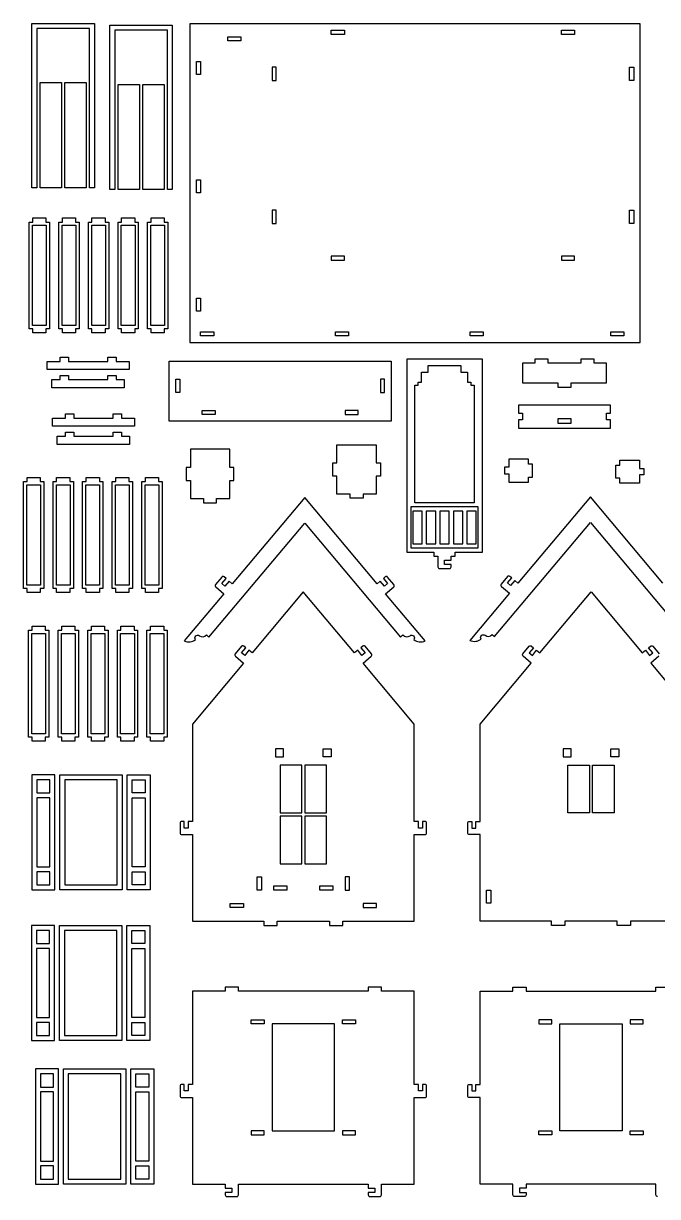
# Model space of a CAD drawing. Extents: x 2135 to 3250, y 1974 to 2836.
# Drawn here: x 2135 to 2597, y 1974 to 2831 of the extents above; entities that cross this region are included whole.
import ezdxf

# ---------------------------------------------------------------- set-up
doc = ezdxf.new("R2010")
doc.units = 0
doc.header["$MEASUREMENT"] = 0
doc.layers.add('LAYER1', color=18, linetype='CONTINUOUS')

msp = doc.modelspace()

# ---------------------------------------------------------------- linework, layer by layer
at = {"layer": 'LAYER1'}
for points in [[(2182.75, 2710.9), (2182.75, 2827.3), (2144.35, 2827.3), (2144.35, 2710.9), (2140.75, 2710.9), (2140.75, 2830.9), (2186.35, 2830.9), (2186.35, 2710.9)], [(2239.58, 2709.63), (2239.58, 2826.03), (2201.18, 2826.03), (2201.18, 2709.63), (2197.58, 2709.63), (2197.58, 2829.63), (2243.18, 2829.63), (2243.18, 2709.63)], [(2584.82, 2830.72), (2256.02, 2830.72), (2256.02, 2597.92), (2584.82, 2597.92)], [(2293.22, 2821.12), (2293.22, 2818.12), (2283.62, 2818.12), (2283.62, 2821.12)], [(2368.82, 2825.92), (2368.82, 2822.92), (2359.22, 2822.92), (2359.22, 2825.92)], [(2536.82, 2825.92), (2536.82, 2822.92), (2527.22, 2822.92), (2527.22, 2825.92)], [(2260.82, 2793.52), (2260.82, 2803.12), (2263.82, 2803.12), (2263.82, 2793.52)], [(2316.02, 2789.32), (2319.02, 2789.32), (2319.02, 2798.92), (2316.02, 2798.92)], [(2580.02, 2789.32), (2577.02, 2789.32), (2577.02, 2798.92), (2580.02, 2798.92)], [(2162.35, 2787.7), (2162.35, 2710.9), (2146.75, 2710.9), (2146.75, 2787.7)], [(2180.35, 2787.7), (2180.35, 2710.9), (2164.75, 2710.9), (2164.75, 2787.7)], [(2219.18, 2786.43), (2219.18, 2709.63), (2203.58, 2709.63), (2203.58, 2786.43)], [(2237.18, 2786.43), (2237.18, 2709.63), (2221.58, 2709.63), (2221.58, 2786.43)], [(2260.82, 2707.12), (2260.82, 2716.72), (2263.82, 2716.72), (2263.82, 2707.12)], [(2316.02, 2684.92), (2319.02, 2684.92), (2319.02, 2694.52), (2316.02, 2694.52)], [(2580.02, 2684.92), (2577.02, 2684.92), (2577.02, 2694.52), (2580.02, 2694.52)], [(2141.37, 2685.9), (2141.37, 2688.9), (2150.97, 2688.9), (2150.97, 2685.9), (2153.57, 2685.9), (2153.57, 2607.9), (2150.97, 2607.9), (2150.97, 2604.9), (2141.37, 2604.9), (2141.37, 2607.9), (2138.76, 2607.9), (2138.76, 2685.9)], [(2151.17, 2610.3), (2141.16, 2610.3), (2141.16, 2683.5), (2151.17, 2683.5)], [(2162.97, 2685.9), (2162.97, 2688.9), (2172.57, 2688.9), (2172.57, 2685.9), (2175.17, 2685.9), (2175.17, 2607.9), (2172.57, 2607.9), (2172.57, 2604.9), (2162.97, 2604.9), (2162.97, 2607.9), (2160.36, 2607.9), (2160.36, 2685.9)], [(2172.77, 2610.3), (2162.76, 2610.3), (2162.76, 2683.5), (2172.77, 2683.5)], [(2184.57, 2685.9), (2184.57, 2688.9), (2194.17, 2688.9), (2194.17, 2685.9), (2196.77, 2685.9), (2196.77, 2607.9), (2194.17, 2607.9), (2194.17, 2604.9), (2184.57, 2604.9), (2184.57, 2607.9), (2181.96, 2607.9), (2181.96, 2685.9)], [(2194.37, 2610.3), (2184.36, 2610.3), (2184.36, 2683.5), (2194.37, 2683.5)], [(2206.17, 2685.9), (2206.17, 2688.9), (2215.77, 2688.9), (2215.77, 2685.9), (2218.37, 2685.9), (2218.37, 2607.9), (2215.77, 2607.9), (2215.77, 2604.9), (2206.17, 2604.9), (2206.17, 2607.9), (2203.56, 2607.9), (2203.56, 2685.9)], [(2215.97, 2610.3), (2205.96, 2610.3), (2205.96, 2683.5), (2215.97, 2683.5)], [(2227.77, 2685.9), (2227.77, 2688.9), (2237.37, 2688.9), (2237.37, 2685.9), (2239.97, 2685.9), (2239.97, 2607.9), (2237.37, 2607.9), (2237.37, 2604.9), (2227.77, 2604.9), (2227.77, 2607.9), (2225.16, 2607.9), (2225.16, 2685.9)], [(2237.57, 2610.3), (2227.56, 2610.3), (2227.56, 2683.5), (2237.57, 2683.5)], [(2368.82, 2657.92), (2368.82, 2660.92), (2359.22, 2660.92), (2359.22, 2657.92)], [(2536.82, 2657.92), (2536.82, 2660.92), (2527.22, 2660.92), (2527.22, 2657.92)], [(2260.82, 2620.72), (2260.82, 2630.32), (2263.82, 2630.32), (2263.82, 2620.72)], [(2263.82, 2605.72), (2273.42, 2605.72), (2273.42, 2602.72), (2263.82, 2602.72)], [(2362.22, 2605.72), (2371.82, 2605.72), (2371.82, 2602.72), (2362.22, 2602.72)], [(2460.62, 2605.72), (2470.22, 2605.72), (2470.22, 2602.72), (2460.62, 2602.72)], [(2563.22, 2605.72), (2572.82, 2605.72), (2572.82, 2602.72), (2563.22, 2602.72)], [(2196.16, 2584.11), (2196.16, 2587.11), (2202.16, 2587.11), (2202.16, 2584.11), (2211.76, 2584.11), (2211.76, 2578.11), (2151.76, 2578.11), (2151.76, 2584.11), (2161.36, 2584.11), (2161.36, 2587.11), (2167.36, 2587.11), (2167.36, 2584.11)], [(2402.94, 2540.47), (2240.94, 2540.47), (2240.94, 2584.27), (2402.94, 2584.27)], [(2420.32, 2480.86), (2420.32, 2566.66), (2422.72, 2566.66), (2422.72, 2569.06), (2425.12, 2569.06), (2425.12, 2576.26), (2429.92, 2576.26), (2429.92, 2581.06), (2453.92, 2581.06), (2453.92, 2576.26), (2458.72, 2576.26), (2458.72, 2569.06), (2461.12, 2569.06), (2461.12, 2566.66), (2463.52, 2566.66), (2463.52, 2480.86)], [(2517.5, 2582.78), (2517.5, 2585.78), (2507.9, 2585.78), (2507.9, 2582.78), (2498.9, 2582.78), (2498.9, 2568.38), (2524.7, 2568.38), (2524.7, 2565.38), (2534.3, 2565.38), (2534.3, 2568.38), (2560.1, 2568.38), (2560.1, 2582.78), (2551.1, 2582.78), (2551.1, 2585.78), (2541.5, 2585.78), (2541.5, 2582.78)], [(2196.16, 2570.91), (2196.16, 2573.91), (2202.16, 2573.91), (2202.16, 2570.91), (2208.16, 2570.91), (2208.16, 2564.91), (2155.36, 2564.91), (2155.36, 2570.91), (2161.36, 2570.91), (2161.36, 2573.91), (2167.36, 2573.91), (2167.36, 2570.91)], [(2248.74, 2571.07), (2248.74, 2561.47), (2245.74, 2561.47), (2245.74, 2571.07)], [(2395.14, 2571.07), (2395.14, 2561.47), (2398.14, 2561.47), (2398.14, 2571.07)], [(2200.03, 2542.73), (2200.03, 2545.73), (2206.03, 2545.73), (2206.03, 2542.73), (2215.63, 2542.73), (2215.63, 2536.73), (2155.63, 2536.73), (2155.63, 2542.73), (2165.23, 2542.73), (2165.23, 2545.73), (2171.23, 2545.73), (2171.23, 2542.73)], [(2274.54, 2545.27), (2264.94, 2545.27), (2264.94, 2548.27), (2274.54, 2548.27)], [(2369.34, 2545.27), (2378.94, 2545.27), (2378.94, 2548.27), (2369.34, 2548.27)], [(2495.9, 2546.26), (2498.9, 2546.26), (2498.9, 2541.46), (2495.9, 2541.46), (2495.9, 2535.46), (2563.1, 2535.46), (2563.1, 2541.46), (2560.1, 2541.46), (2560.1, 2546.26), (2563.1, 2546.26), (2563.1, 2552.26), (2495.9, 2552.26)], [(2524.7, 2539.06), (2534.3, 2539.06), (2534.3, 2542.06), (2524.7, 2542.06)], [(2200.03, 2529.53), (2200.03, 2532.53), (2206.03, 2532.53), (2206.03, 2529.53), (2212.03, 2529.53), (2212.03, 2523.53), (2159.23, 2523.53), (2159.23, 2529.53), (2165.23, 2529.53), (2165.23, 2532.53), (2171.23, 2532.53), (2171.23, 2529.53)], [(2265.97, 2483.91), (2265.97, 2480.91), (2275.57, 2480.91), (2275.57, 2483.91), (2285.17, 2483.91), (2285.17, 2497.11), (2288.17, 2497.11), (2288.17, 2506.71), (2285.17, 2506.71), (2285.17, 2519.91), (2256.37, 2519.91), (2256.37, 2506.71), (2253.37, 2506.71), (2253.37, 2497.11), (2256.37, 2497.11), (2256.37, 2483.91)], [(2382.52, 2487.21), (2382.52, 2484.21), (2372.92, 2484.21), (2372.92, 2487.21), (2363.32, 2487.21), (2363.32, 2500.41), (2360.32, 2500.41), (2360.32, 2510.01), (2363.32, 2510.01), (2363.32, 2523.21), (2392.12, 2523.21), (2392.12, 2510.01), (2395.12, 2510.01), (2395.12, 2500.41), (2392.12, 2500.41), (2392.12, 2487.21)], [(2488.76, 2506.78), (2485.76, 2506.78), (2485.76, 2501.98), (2488.76, 2501.98), (2488.76, 2495.98), (2503.16, 2495.98), (2503.16, 2499.58), (2506.16, 2499.58), (2506.16, 2509.18), (2503.16, 2509.18), (2503.16, 2512.78), (2488.76, 2512.78)], [(2584.3, 2505.97), (2587.3, 2505.97), (2587.3, 2501.17), (2584.3, 2501.17), (2584.3, 2495.17), (2569.9, 2495.17), (2569.9, 2498.77), (2566.9, 2498.77), (2566.9, 2508.37), (2569.9, 2508.37), (2569.9, 2511.97), (2584.3, 2511.97)], [(2137.16, 2496.38), (2137.16, 2499.38), (2146.76, 2499.38), (2146.76, 2496.38), (2149.36, 2496.38), (2149.36, 2418.38), (2146.76, 2418.38), (2146.76, 2415.38), (2137.16, 2415.38), (2137.16, 2418.38), (2134.55, 2418.38), (2134.55, 2496.38)], [(2146.96, 2420.78), (2136.95, 2420.78), (2136.95, 2493.98), (2146.96, 2493.98)], [(2158.76, 2496.38), (2158.76, 2499.38), (2168.36, 2499.38), (2168.36, 2496.38), (2170.96, 2496.38), (2170.96, 2418.38), (2168.36, 2418.38), (2168.36, 2415.38), (2158.76, 2415.38), (2158.76, 2418.38), (2156.15, 2418.38), (2156.15, 2496.38)], [(2168.56, 2420.78), (2158.55, 2420.78), (2158.55, 2493.98), (2168.56, 2493.98)], [(2180.36, 2496.38), (2180.36, 2499.38), (2189.96, 2499.38), (2189.96, 2496.38), (2192.56, 2496.38), (2192.56, 2418.38), (2189.96, 2418.38), (2189.96, 2415.38), (2180.36, 2415.38), (2180.36, 2418.38), (2177.75, 2418.38), (2177.75, 2496.38)], [(2190.16, 2420.78), (2180.15, 2420.78), (2180.15, 2493.98), (2190.16, 2493.98)], [(2201.96, 2496.38), (2201.96, 2499.38), (2211.56, 2499.38), (2211.56, 2496.38), (2214.16, 2496.38), (2214.16, 2418.38), (2211.56, 2418.38), (2211.56, 2415.38), (2201.96, 2415.38), (2201.96, 2418.38), (2199.35, 2418.38), (2199.35, 2496.38)], [(2211.76, 2420.78), (2201.75, 2420.78), (2201.75, 2493.98), (2211.76, 2493.98)], [(2223.56, 2496.38), (2223.56, 2499.38), (2233.16, 2499.38), (2233.16, 2496.38), (2235.76, 2496.38), (2235.76, 2418.38), (2233.16, 2418.38), (2233.16, 2415.38), (2223.56, 2415.38), (2223.56, 2418.38), (2220.95, 2418.38), (2220.95, 2496.38)], [(2233.36, 2420.78), (2223.35, 2420.78), (2223.35, 2493.98), (2233.36, 2493.98)], [(2466.52, 2477.86), (2417.32, 2477.86), (2417.32, 2447.86), (2466.52, 2447.86)], [(2425.62, 2474.86), (2418.75, 2474.86), (2418.75, 2450.86), (2425.62, 2450.86)], [(2428.62, 2474.86), (2428.62, 2450.86), (2435.49, 2450.86), (2435.49, 2474.86)], [(2445.36, 2450.86), (2445.36, 2474.86), (2438.49, 2474.86), (2438.49, 2450.86)], [(2448.36, 2474.86), (2448.36, 2450.86), (2455.23, 2450.86), (2455.23, 2474.86)], [(2458.23, 2474.86), (2458.23, 2450.86), (2465.1, 2450.86), (2465.1, 2474.86)], [(2140.89, 2387.75), (2140.89, 2390.75), (2150.49, 2390.75), (2150.49, 2387.75), (2153.1, 2387.75), (2153.1, 2309.75), (2150.49, 2309.75), (2150.49, 2306.75), (2140.89, 2306.75), (2140.89, 2309.75), (2138.29, 2309.75), (2138.29, 2387.75)], [(2162.49, 2387.75), (2162.49, 2390.75), (2172.09, 2390.75), (2172.09, 2387.75), (2174.7, 2387.75), (2174.7, 2309.75), (2172.09, 2309.75), (2172.09, 2306.75), (2162.49, 2306.75), (2162.49, 2309.75), (2159.89, 2309.75), (2159.89, 2387.75)], [(2184.09, 2387.75), (2184.09, 2390.75), (2193.69, 2390.75), (2193.69, 2387.75), (2196.3, 2387.75), (2196.3, 2309.75), (2193.69, 2309.75), (2193.69, 2306.75), (2184.09, 2306.75), (2184.09, 2309.75), (2181.49, 2309.75), (2181.49, 2387.75)], [(2205.69, 2387.75), (2205.69, 2390.75), (2215.29, 2390.75), (2215.29, 2387.75), (2217.9, 2387.75), (2217.9, 2309.75), (2215.29, 2309.75), (2215.29, 2306.75), (2205.69, 2306.75), (2205.69, 2309.75), (2203.09, 2309.75), (2203.09, 2387.75)], [(2227.29, 2387.75), (2227.29, 2390.75), (2236.89, 2390.75), (2236.89, 2387.75), (2239.5, 2387.75), (2239.5, 2309.75), (2236.89, 2309.75), (2236.89, 2306.75), (2227.29, 2306.75), (2227.29, 2309.75), (2224.69, 2309.75), (2224.69, 2387.75)], [(2150.7, 2312.15), (2140.69, 2312.15), (2140.69, 2385.35), (2150.7, 2385.35)], [(2172.3, 2312.15), (2162.29, 2312.15), (2162.29, 2385.35), (2172.3, 2385.35)], [(2193.9, 2312.15), (2183.89, 2312.15), (2183.89, 2385.35), (2193.9, 2385.35)], [(2215.5, 2312.15), (2205.49, 2312.15), (2205.49, 2385.35), (2215.5, 2385.35)], [(2237.1, 2312.15), (2227.09, 2312.15), (2227.09, 2385.35), (2237.1, 2385.35)], [(2318.44, 2295.25), (2324.44, 2295.25), (2324.44, 2301.25), (2318.44, 2301.25)], [(2359.24, 2295.25), (2353.24, 2295.25), (2353.24, 2301.25), (2359.24, 2301.25)], [(2528.44, 2295.25), (2534.44, 2295.25), (2534.44, 2301.25), (2528.44, 2301.25)], [(2569.24, 2295.25), (2563.24, 2295.25), (2563.24, 2301.25), (2569.24, 2301.25)], [(2337.64, 2254.45), (2337.64, 2289.25), (2322.04, 2289.25), (2322.04, 2254.45)], [(2355.64, 2254.45), (2355.64, 2289.25), (2340.04, 2289.25), (2340.04, 2254.45)], [(2532.04, 2254.45), (2532.04, 2289.25), (2547.64, 2289.25), (2547.64, 2254.45)], [(2550.04, 2254.45), (2550.04, 2289.25), (2565.64, 2289.25), (2565.64, 2254.45)], [(2157.45, 2282.17), (2140.65, 2282.17), (2140.65, 2198.17), (2157.45, 2198.17)], [(2206.65, 2198.17), (2161.05, 2198.17), (2161.05, 2282.17), (2206.65, 2282.17)], [(2210.25, 2282.17), (2227.05, 2282.17), (2227.05, 2198.17), (2210.25, 2198.17)], [(2153.85, 2268.97), (2153.85, 2278.57), (2144.25, 2278.57), (2144.25, 2268.97)], [(2203.05, 2278.57), (2164.65, 2278.57), (2164.65, 2201.77), (2203.05, 2201.77)], [(2213.85, 2268.97), (2213.85, 2278.57), (2223.45, 2278.57), (2223.45, 2268.97)], [(2144.25, 2214.97), (2153.85, 2214.97), (2153.85, 2265.37), (2144.25, 2265.37)], [(2223.45, 2214.97), (2213.85, 2214.97), (2213.85, 2265.37), (2223.45, 2265.37)], [(2322.04, 2252.05), (2322.04, 2217.25), (2337.64, 2217.25), (2337.64, 2252.05)], [(2340.04, 2252.05), (2340.04, 2217.25), (2355.64, 2217.25), (2355.64, 2252.05)], [(2144.25, 2211.37), (2144.25, 2201.77), (2153.85, 2201.77), (2153.85, 2211.37)], [(2223.45, 2211.37), (2223.45, 2201.77), (2213.85, 2201.77), (2213.85, 2211.37)], [(2308.24, 2207.65), (2308.24, 2198.05), (2305.24, 2198.05), (2305.24, 2207.65)], [(2369.44, 2207.65), (2369.44, 2198.05), (2372.44, 2198.05), (2372.44, 2207.65)], [(2326.84, 2198.05), (2317.24, 2198.05), (2317.24, 2201.05), (2326.84, 2201.05)], [(2350.84, 2201.05), (2360.44, 2201.05), (2360.44, 2198.05), (2350.84, 2198.05)], [(2475.64, 2198.05), (2475.64, 2188.45), (2472.64, 2188.45), (2472.64, 2198.05)], [(2295.13, 2185.21), (2285.53, 2185.21), (2285.53, 2188.21), (2295.13, 2188.21)], [(2382.56, 2185.21), (2392.16, 2185.21), (2392.16, 2188.21), (2382.56, 2188.21)], [(2157.18, 2172.19), (2140.38, 2172.19), (2140.38, 2088.19), (2157.18, 2088.19)], [(2153.58, 2158.99), (2153.58, 2168.59), (2143.98, 2168.59), (2143.98, 2158.99)], [(2206.38, 2088.19), (2160.78, 2088.19), (2160.78, 2172.19), (2206.38, 2172.19)], [(2202.78, 2168.59), (2164.38, 2168.59), (2164.38, 2091.79), (2202.78, 2091.79)], [(2209.98, 2172.19), (2226.78, 2172.19), (2226.78, 2088.19), (2209.98, 2088.19)], [(2213.58, 2158.99), (2213.58, 2168.59), (2223.18, 2168.59), (2223.18, 2158.99)], [(2143.98, 2104.99), (2153.58, 2104.99), (2153.58, 2155.39), (2143.98, 2155.39)], [(2223.18, 2104.99), (2213.58, 2104.99), (2213.58, 2155.39), (2223.18, 2155.39)], [(2143.98, 2101.39), (2143.98, 2091.79), (2153.58, 2091.79), (2153.58, 2101.39)], [(2223.18, 2101.39), (2223.18, 2091.79), (2213.58, 2091.79), (2213.58, 2101.39)], [(2310.27, 2100.25), (2300.67, 2100.25), (2300.67, 2103.25), (2310.27, 2103.25)], [(2361.64, 2100.25), (2316.04, 2100.25), (2316.04, 2022.25), (2361.64, 2022.25)], [(2377.02, 2100.25), (2367.42, 2100.25), (2367.42, 2103.25), (2377.02, 2103.25)], [(2510.67, 2100.25), (2520.27, 2100.25), (2520.27, 2103.25), (2510.67, 2103.25)], [(2526.04, 2100.25), (2571.64, 2100.25), (2571.64, 2022.25), (2526.04, 2022.25)], [(2577.42, 2100.25), (2587.02, 2100.25), (2587.02, 2103.25), (2577.42, 2103.25)], [(2160.07, 2067.4), (2143.27, 2067.4), (2143.27, 1983.4), (2160.07, 1983.4)], [(2209.27, 1983.4), (2163.67, 1983.4), (2163.67, 2067.4), (2209.27, 2067.4)], [(2212.87, 2067.4), (2229.67, 2067.4), (2229.67, 1983.4), (2212.87, 1983.4)], [(2156.47, 2054.2), (2156.47, 2063.8), (2146.87, 2063.8), (2146.87, 2054.2)], [(2205.67, 2063.8), (2167.27, 2063.8), (2167.27, 1987), (2205.67, 1987)], [(2216.47, 2054.2), (2216.47, 2063.8), (2226.07, 2063.8), (2226.07, 2054.2)], [(2146.87, 2000.2), (2156.47, 2000.2), (2156.47, 2050.6), (2146.87, 2050.6)], [(2226.07, 2000.2), (2216.47, 2000.2), (2216.47, 2050.6), (2226.07, 2050.6)], [(2310.27, 2022.25), (2300.67, 2022.25), (2300.67, 2019.25), (2310.27, 2019.25)], [(2377.02, 2022.25), (2367.42, 2022.25), (2367.42, 2019.25), (2377.02, 2019.25)], [(2510.67, 2022.25), (2520.27, 2022.25), (2520.27, 2019.25), (2510.67, 2019.25)], [(2577.42, 2022.25), (2587.02, 2022.25), (2587.02, 2019.25), (2577.42, 2019.25)], [(2146.87, 1996.6), (2146.87, 1987), (2156.47, 1987), (2156.47, 1996.6)], [(2226.07, 1996.6), (2226.07, 1987), (2216.47, 1987), (2216.47, 1996.6)]]:
    msp.add_lwpolyline(points, close=True, dxfattribs=at)
for points in [[(2449.72, 2441.86), (2449.72, 2444.86), (2469.52, 2444.86), (2469.52, 2585.86), (2414.32, 2585.86), (2414.32, 2444.86), (2434.12, 2444.86), (2434.12, 2441.86), (2437.12, 2441.86), (2437.12, 2434.06, 0.414214), (2438.32, 2432.86), (2445.52, 2432.86, 0.414214), (2446.72, 2434.06), (2446.72, 2435.86), (2441.92, 2435.86), (2441.92, 2438.86), (2446.72, 2438.86), (2446.72, 2441.86)], [(2339.85, 2466.1), (2409.76, 2382.79), (2411.59, 2384.33, 0.40836), (2416.71, 2383.77, -0.891219), (2419.5, 2380.94, 0.261881), (2427.78, 2379.97), (2398.86, 2414.44), (2404.84, 2419.45, 0.414214), (2404.99, 2421.14), (2400.36, 2426.66, 0.414214), (2398.67, 2426.81), (2397.29, 2425.65), (2400.37, 2421.97), (2398.07, 2420.05), (2394.99, 2423.72), (2392.69, 2421.79), (2339.85, 2484.77), (2287.01, 2421.79), (2284.71, 2423.72), (2281.62, 2420.05), (2279.33, 2421.97), (2282.41, 2425.65), (2281.03, 2426.81, 0.414214), (2279.34, 2426.66), (2274.71, 2421.14, 0.414214), (2274.86, 2419.45), (2280.84, 2414.44), (2251.92, 2379.97, 0.261881), (2260.2, 2380.94, -0.891219), (2262.99, 2383.77, 0.40836), (2268.11, 2384.33), (2269.94, 2382.79)], [(2301.43, 2371.19), (2299.13, 2373.12), (2296.05, 2369.45), (2293.75, 2371.37), (2296.83, 2375.05), (2295.45, 2376.21, 0.414214), (2293.76, 2376.06), (2289.14, 2370.54, 0.414214), (2289.28, 2368.85), (2295.26, 2363.84), (2257.84, 2319.25), (2257.84, 2248.15), (2254.84, 2248.15), (2254.84, 2243.35), (2251.84, 2243.35), (2251.84, 2248.15), (2250.04, 2248.15, 0.414214), (2248.84, 2246.95), (2248.84, 2239.75, 0.414214), (2250.04, 2238.55), (2257.84, 2238.55), (2257.84, 2175.25), (2310.04, 2175.25), (2310.04, 2172.25), (2319.64, 2172.25), (2319.64, 2175.25), (2358.04, 2175.25), (2358.04, 2172.25), (2367.64, 2172.25), (2367.64, 2175.25), (2419.84, 2175.25), (2419.84, 2238.55), (2427.64, 2238.55, 0.414214), (2428.84, 2239.75), (2428.84, 2246.95, 0.414214), (2427.64, 2248.15), (2425.84, 2248.15), (2425.84, 2243.35), (2422.84, 2243.35), (2422.84, 2248.15), (2419.84, 2248.15), (2419.84, 2319.25), (2382.43, 2363.84), (2388.4, 2368.85, 0.414214), (2388.55, 2370.54), (2383.92, 2376.06, 0.414214), (2382.23, 2376.21), (2380.86, 2375.05), (2383.94, 2371.37), (2381.64, 2369.45), (2378.56, 2373.12), (2376.26, 2371.19), (2338.84, 2415.78)], [(2291.44, 2124.25), (2291.44, 2127.25), (2281.84, 2127.25), (2281.84, 2124.25), (2257.84, 2124.25), (2257.84, 2056.15), (2254.84, 2056.15), (2254.84, 2051.35), (2251.84, 2051.35), (2251.84, 2056.15), (2250.04, 2056.15, 0.414214), (2248.84, 2054.95), (2248.84, 2047.75, 0.414214), (2250.04, 2046.55), (2257.84, 2046.55), (2257.84, 1983.25), (2281.84, 1983.25), (2281.84, 1980.25), (2286.64, 1980.25), (2286.64, 1977.25), (2281.84, 1977.25), (2281.84, 1975.45, 0.414214), (2283.04, 1974.25), (2290.24, 1974.25, 0.414214), (2291.44, 1975.45), (2291.44, 1983.25), (2386.24, 1983.25), (2386.24, 1980.25), (2391.04, 1980.25), (2391.04, 1977.25), (2386.24, 1977.25), (2386.24, 1975.45, 0.414214), (2387.44, 1974.25), (2394.64, 1974.25, 0.414214), (2395.84, 1975.45), (2395.84, 1983.25), (2419.84, 1983.25), (2419.84, 2046.55), (2427.64, 2046.55, 0.414214), (2428.84, 2047.75), (2428.84, 2054.95, 0.414214), (2427.64, 2056.15), (2425.84, 2056.15), (2425.84, 2051.35), (2422.84, 2051.35), (2422.84, 2056.15), (2419.84, 2056.15), (2419.84, 2124.25), (2395.84, 2124.25), (2395.84, 2127.25), (2386.24, 2127.25), (2386.24, 2124.25)]]:
    msp.add_lwpolyline(points, format="xyb", close=True, dxfattribs=at)
for points in [[(2601.21, 2422.13), (2548.37, 2485.1), (2495.52, 2422.13), (2493.23, 2424.06), (2490.14, 2420.38), (2487.84, 2422.31), (2490.93, 2425.98), (2489.55, 2427.14, 0.414214), (2487.86, 2426.99), (2483.23, 2421.48, 0.414214), (2483.38, 2419.79), (2489.35, 2414.77), (2460.43, 2380.31, 0.261881), (2468.72, 2381.27, -0.891219), (2471.5, 2384.1, 0.40836), (2476.62, 2384.67), (2478.46, 2383.12), (2548.37, 2466.43), (2618.27, 2383.12)], [(2629.84, 2175.25), (2577.64, 2175.25), (2577.64, 2172.25), (2568.04, 2172.25), (2568.04, 2175.25), (2529.64, 2175.25), (2529.64, 2172.25), (2520.04, 2172.25), (2520.04, 2175.25), (2467.84, 2175.25), (2467.84, 2238.55), (2460.04, 2238.55, -0.414214), (2458.84, 2239.75), (2458.84, 2246.95, -0.414214), (2460.04, 2248.15), (2461.84, 2248.15), (2461.84, 2243.35), (2464.84, 2243.35), (2464.84, 2248.15), (2467.84, 2248.15), (2467.84, 2319.25), (2505.26, 2363.84), (2499.28, 2368.85, -0.414214), (2499.14, 2370.54), (2503.76, 2376.06, -0.414214), (2505.45, 2376.21), (2506.83, 2375.05), (2503.75, 2371.37), (2506.05, 2369.45), (2509.13, 2373.12), (2511.43, 2371.19), (2548.84, 2415.78), (2586.26, 2371.19), (2588.56, 2373.12), (2591.64, 2369.45), (2593.94, 2371.37), (2590.86, 2375.05), (2592.23, 2376.21, -0.414214), (2593.92, 2376.06), (2598.55, 2370.54, -0.414214)], [(2597.44, 1974.25, -0.414214), (2596.24, 1975.45), (2596.24, 1983.25), (2501.44, 1983.25), (2501.44, 1980.25), (2496.64, 1980.25), (2496.64, 1977.25), (2501.44, 1977.25), (2501.44, 1975.45, -0.414214), (2500.24, 1974.25), (2493.04, 1974.25, -0.414214), (2491.84, 1975.45), (2491.84, 1983.25), (2467.84, 1983.25), (2467.84, 2046.55), (2460.04, 2046.55, -0.414214), (2458.84, 2047.75), (2458.84, 2054.95, -0.414214), (2460.04, 2056.15), (2461.84, 2056.15), (2461.84, 2051.35), (2464.84, 2051.35), (2464.84, 2056.15), (2467.84, 2056.15), (2467.84, 2124.25), (2491.84, 2124.25), (2491.84, 2127.25), (2501.44, 2127.25), (2501.44, 2124.25), (2596.24, 2124.25), (2596.24, 2127.25), (2605.84, 2127.25)]]:
    msp.add_lwpolyline(points, format="xyb", dxfattribs=at)
msp.add_lwpolyline([(2598.4, 2368.85), (2592.43, 2363.84), (2629.84, 2319.25)], dxfattribs=at)

doc.saveas('drawing.dxf')
